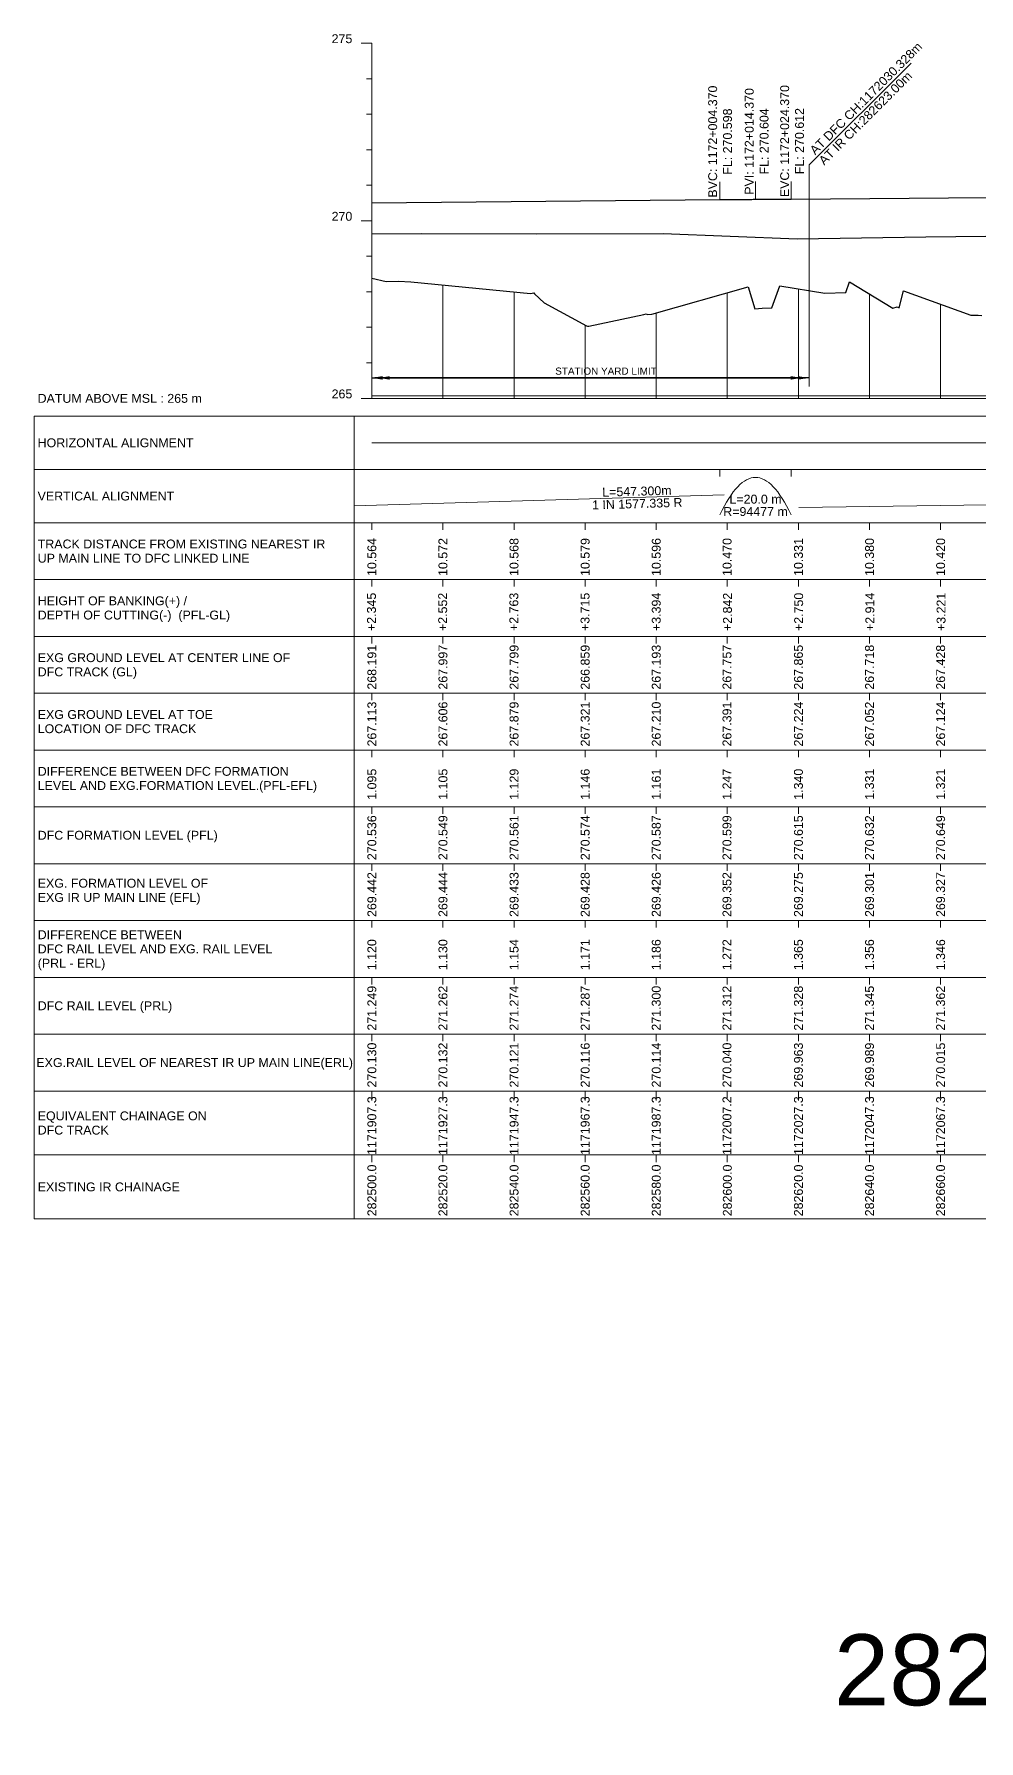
# Model space of a CAD drawing. Header units: metres. Extents: x 8131 to 21542, y -12378 to -11822.
# Drawn here: x 8905 to 9170.8, y -12377.9 to -11897.5 of the extents above; entities that cross this region are included whole.
import ezdxf
from ezdxf.enums import TextEntityAlignment as Align

# ---------------------------------------------------------------- set-up
doc = ezdxf.new("R2010")
doc.units = ezdxf.units.M
doc.header["$MEASUREMENT"] = 0
for name, color, linetype, lineweight in [('C-PROF-LABL-DG', 190, 'Continuous', 25), ('LS BVC-PVI-EVC TEXT', 190, 'Continuous', 0), ('LS CUT FILL', 190, 'Continuous', 0), ('LS DATUM', 7, 'Continuous', 0), ('LS DATUM X', 7, 'Continuous', 0), ('LS DATUM Y', 7, 'Continuous', 0), ('LS DIFF. EXG.RL & PRO. RL', 190, 'Continuous', 0), ('LS DIFF. PFL & EFL', 190, 'Continuous', 0), ('LS EXG GL AT PRO TOE', 7, 'Continuous', 0), ('LS EXG IR CH', 7, 'Continuous', 0), ('LS EXG. FL', 7, 'Continuous', 0), ('LS EXG. GL', 7, 'Continuous', 0), ('LS EXG. GL AT PRO. TOE', 7, 'Continuous', 0), ('LS EXG. IR CH', 7, 'Continuous', 0), ('LS EXG. RL', 7, 'Continuous', 0), ('LS FRAME', 7, 'Continuous', 0), ('LS PFL-EFL', 190, 'Continuous', 0), ('LS PRL-ERL', 190, 'Continuous', 0), ('LS PRO DFCC CHAINAGE', 190, 'Continuous', 0), ('LS PRO FL', 190, 'Continuous', 0), ('LS PRO. CUT & FILL', 190, 'Continuous', 0), ('LS PRO. DFCC CH', 190, 'Continuous', 0), ('LS PRO. FL', 190, 'Continuous', 0), ('LS PRO. RL', 190, 'Continuous', 0), ('LS PROFILE EXG FL', 7, 'Continuous', 25), ('LS PROFILE EXG GL', 7, 'Continuous', 30), ('LS PROFILE PRO FL', 190, 'Continuous', 30), ('LS TICKS', 7, 'Continuous', 0), ('LS TRACK CENTER', 190, 'Continuous', 0), ("LS TRACK CENTER's", 190, 'Continuous', 0), ('Profile Grid', 7, 'Continuous', 0)]:
    doc.layers.add(name, color=color, linetype=linetype, lineweight=lineweight)
for name, color, linetype in [('LS HORIZONTAL ALIGNMENT', 190, 'Continuous'), ('LS VERTICAL ALIGNMENT', 190, 'Continuous'), ('ref text', 3, 'Continuous'), ('STATION YARD LIMIT IN LS', 7, 'Continuous')]:
    doc.layers.add(name, color=color, linetype=linetype)
doc.styles.add('Arial', font='arial.ttf')
doc.styles.get("Standard").update_dxf_attribs({"font": 'arial.ttf'})
doc.styles.add('Style-Arial', font='arial.ttf')
doc.styles.add('StyleArial', font='arial.ttf')
doc.dimstyles.get("Standard").update_dxf_attribs({"dimtxt": 0.18, "dimasz": 0.18, "dimexe": 0.18, "dimexo": 0.0625, "dimgap": 0.09, "dimtad": 0, "dimtih": 1, "dimtoh": 1, "dimdec": 4, "dimzin": 0, "dimdsep": 46, "dimtxsty": 'Standard', "dimcen": 0.09, "dimadec": 0, "dimazin": 0, "dimtfac": 1, "dimtdec": 4, "dimtofl": 0, "dimtmove": 0, "dimatfit": 3, "dimfxl": 1, "dimtolj": 1, "dimtzin": 0, "dimarcsym": 0})

msp = doc.modelspace()

# ---------------------------------------------------------------- linework, layer by layer
at = {"layer": 'LS BVC-PVI-EVC TEXT', "color": 190}
for p, q in [((9097.93, -11944.05), (9097.93, -11939.05)), ((9107.93, -11943.96), (9107.93, -11938.96)), ((9117.93, -11943.96), (9117.93, -11938.96))]:
    msp.add_line(p, q, dxfattribs=at)
at = {"layer": 'LS DATUM X', "color": 7, "linetype": 'Continuous', "lineweight": 0}
for p, q in [((9000, -11999.29), (9499.99, -11999.29)), ((9000, -12000), (9500, -12000))]:
    msp.add_line(p, q, dxfattribs=at)
at = {"layer": 'LS DATUM Y', "color": 7, "linetype": 'Continuous', "lineweight": 0}
for p, q in [((8997, -11900), (9000, -11900)), ((9000, -12000), (9000, -11900)), ((8998.5, -11910), (9000, -11910)), ((8998.5, -11920), (9000, -11920)), ((8998.5, -11930), (9000, -11930)), ((8998.5, -11940), (9000, -11940)), ((8997, -11950), (9000, -11950)), ((8998.5, -11960), (9000, -11960)), ((8998.5, -11970), (9000, -11970)), ((8998.5, -11980), (9000, -11980)), ((8998.5, -11990), (9000, -11990)), ((8997, -12000), (9000, -12000))]:
    msp.add_line(p, q, dxfattribs=at)
at = {"layer": 'LS EXG. GL'}
msp.add_line((9117.93, -12020), (9097.93, -12020), dxfattribs=at)
at = {"layer": 'LS FRAME'}
for points in [[(8995, -12231), (8905, -12231), (8905, -12005), (8995, -12005)], [(8995, -12020), (8905, -12020)], [(8995, -12035), (8905, -12035)], [(8995, -12051), (8905, -12051)], [(8995, -12067), (8905, -12067)], [(8995, -12083), (8905, -12083)], [(8995, -12099), (8905, -12099)], [(8995, -12115), (8905, -12115)], [(8995, -12131), (8905, -12131)], [(8995, -12147), (8905, -12147)], [(8995, -12163), (8905, -12163)], [(8995, -12179), (8905, -12179)], [(8995, -12195), (8905, -12195)], [(8995, -12213), (8905, -12213)]]:
    msp.add_lwpolyline(points, dxfattribs=at)
at = {"layer": 'LS FRAME', "color": 7, "linetype": 'Continuous', "lineweight": 0, "flags": 128}
for points in [[(8995, -12020), (9505, -12020), (9505, -12005), (8995, -12005), (8995, -12020)], [(8995, -12035), (9505, -12035), (9505, -12020), (8995, -12020), (8995, -12035)], [(8995, -12051), (9505, -12051), (9505, -12035), (8995, -12035), (8995, -12051)], [(8995, -12067), (9505, -12067), (9505, -12051), (8995, -12051), (8995, -12067)], [(8995, -12083), (9505, -12083), (9505, -12067), (8995, -12067), (8995, -12083)], [(8995, -12099), (9505, -12099), (9505, -12083), (8995, -12083), (8995, -12099)], [(8995, -12115), (9505, -12115), (9505, -12099), (8995, -12099), (8995, -12115)], [(8995, -12131), (9505, -12131), (9505, -12115), (8995, -12115), (8995, -12131)], [(8995, -12147), (9505, -12147), (9505, -12131), (8995, -12131), (8995, -12147)], [(8995, -12163), (9505, -12163), (9505, -12147), (8995, -12147), (8995, -12163)], [(8995, -12179), (9505, -12179), (9505, -12163), (8995, -12163), (8995, -12179)], [(8995, -12195), (9505, -12195), (9505, -12179), (8995, -12179), (8995, -12195)], [(8995, -12213), (9505, -12213), (9505, -12195), (8995, -12195), (8995, -12213)], [(8995, -12231), (9505, -12231), (9505, -12213), (8995, -12213), (8995, -12231)]]:
    msp.add_lwpolyline(points, close=True, dxfattribs=at)
at = {"layer": 'LS HORIZONTAL ALIGNMENT', "lineweight": 0, "flags": 128}
msp.add_lwpolyline([(9000, -12012.5), (9388.14, -12012.5), (9388.14, -12012.5), (9428.14, -12014.3), (9428.14, -12014.3), (9453.96, -12014.3), (9453.96, -12014.3), (9493.96, -12012.5), (9493.96, -12012.5), (9500, -12012.5)], dxfattribs=at)
at = {"layer": 'LS PROFILE EXG FL'}
msp.add_lwpolyline([(9000, -11953.69), (9014.01, -11953.6), (9046.41, -11953.69), (9081.96, -11953.63), (9119.65, -11955.07), (9155.81, -11954.57), (9189.63, -11954.14), (9225.89, -11953.65), (9260.89, -11953.32), (9293.82, -11953.18), (9328.82, -11952.59), (9365.04, -11952.46), (9398.72, -11952.54), (9432.29, -11952.62), (9467.83, -11952.53), (9500, -11951.87)], dxfattribs=at)
at = {"layer": 'LS PROFILE EXG GL', "flags": 128}
msp.add_lwpolyline([(9000, -11966.2), (9004.06, -11967.11), (9007.45, -11967), (9011.01, -11967.22), (9044.61, -11970.46), (9045.61, -11970.25), (9045.79, -11970.54), (9048.44, -11973.13), (9060.35, -11979.54), (9060.36, -11979.54), (9060.63, -11979.69), (9060.63, -11979.69), (9061.01, -11979.65), (9076.53, -11976.39), (9077.2, -11976.22), (9077.56, -11976.38), (9078.77, -11976.32), (9105.86, -11968.57), (9107.74, -11974.75), (9109.81, -11974.62), (9112.49, -11974.54), (9114.8, -11968.34), (9127.43, -11970.35), (9133.29, -11970.18), (9134.35, -11967.18), (9146.53, -11974.57), (9147.77, -11974.21), (9148.33, -11974.54), (9149.55, -11969.76), (9168.54, -11976.58), (9170.55, -11976.62), (9170.55, -11976.62), (9171.62, -11976.64)], dxfattribs=at)
at = {"layer": 'LS PROFILE PRO FL', "flags": 128}
msp.add_lwpolyline([(9000, -11944.91), (9097.93, -11944.03), (9098.36, -11944.02), (9098.78, -11944.02), (9099.21, -11944.02), (9099.64, -11944.01), (9100.06, -11944.01), (9100.49, -11944.01), (9100.91, -11944), (9101.34, -11944), (9101.76, -11944), (9102.19, -11943.99), (9102.61, -11943.99), (9103.04, -11943.99), (9103.46, -11943.98), (9103.89, -11943.98), (9104.32, -11943.98), (9104.74, -11943.98), (9105.17, -11943.97), (9105.59, -11943.97), (9106.02, -11943.97), (9106.44, -11943.97), (9106.87, -11943.97), (9107.29, -11943.96), (9107.72, -11943.96), (9108.15, -11943.96), (9108.57, -11943.96), (9109, -11943.96), (9109.42, -11943.95), (9109.85, -11943.95), (9110.27, -11943.95), (9110.7, -11943.95), (9111.12, -11943.95), (9111.55, -11943.95), (9111.98, -11943.95), (9112.4, -11943.94), (9112.83, -11943.94), (9113.25, -11943.94), (9113.68, -11943.94), (9114.1, -11943.94), (9114.53, -11943.94), (9114.95, -11943.94), (9115.38, -11943.94), (9115.81, -11943.94), (9116.23, -11943.94), (9116.66, -11943.94), (9117.08, -11943.94), (9117.51, -11943.94), (9117.93, -11943.94), (9505, -11940.66)], dxfattribs=at)
at = {"layer": 'LS TICKS', "color": 7, "linetype": 'Continuous', "lineweight": 0, "flags": 128}
for points in [[(9097.93, -12022), (9097.93, -12020)], [(9117.93, -12022), (9117.93, -12020)], [(9000, -12037), (9000, -12035)], [(9019.99, -12037), (9019.99, -12035)], [(9039.99, -12037), (9039.99, -12035)], [(9060, -12037), (9060, -12035)], [(9080, -12037), (9080, -12035)], [(9099.93, -12037), (9099.93, -12035)], [(9120.01, -12037), (9120.01, -12035)], [(9140.01, -12037), (9140.01, -12035)], [(9160, -12037), (9160, -12035)], [(9000, -12053), (9000, -12051)], [(9019.99, -12053), (9019.99, -12051)], [(9039.99, -12053), (9039.99, -12051)], [(9060, -12053), (9060, -12051)], [(9080, -12053), (9080, -12051)], [(9099.93, -12053), (9099.93, -12051)], [(9120.01, -12053), (9120.01, -12051)], [(9140.01, -12053), (9140.01, -12051)], [(9160, -12053), (9160, -12051)], [(9000, -12069), (9000, -12067)], [(9019.99, -12069), (9019.99, -12067)], [(9039.99, -12069), (9039.99, -12067)], [(9060, -12069), (9060, -12067)], [(9080, -12069), (9080, -12067)], [(9099.93, -12069), (9099.93, -12067)], [(9120.01, -12069), (9120.01, -12067)], [(9140.01, -12069), (9140.01, -12067)], [(9160, -12069), (9160, -12067)], [(9000, -12085), (9000, -12083)], [(9019.99, -12085), (9019.99, -12083)], [(9039.99, -12085), (9039.99, -12083)], [(9060, -12085), (9060, -12083)], [(9080, -12085), (9080, -12083)], [(9099.93, -12085), (9099.93, -12083)], [(9120.01, -12085), (9120.01, -12083)], [(9140.01, -12085), (9140.01, -12083)], [(9160, -12085), (9160, -12083)], [(9000, -12101), (9000, -12099)], [(9019.99, -12101), (9019.99, -12099)], [(9039.99, -12101), (9039.99, -12099)], [(9060, -12101), (9060, -12099)], [(9080, -12101), (9080, -12099)], [(9099.93, -12101), (9099.93, -12099)], [(9120.01, -12101), (9120.01, -12099)], [(9140.01, -12101), (9140.01, -12099)], [(9160, -12101), (9160, -12099)], [(9000, -12117), (9000, -12115)], [(9019.99, -12117), (9019.99, -12115)], [(9039.99, -12117), (9039.99, -12115)], [(9060, -12117), (9060, -12115)], [(9080, -12117), (9080, -12115)], [(9099.93, -12117), (9099.93, -12115)], [(9120.01, -12117), (9120.01, -12115)], [(9140.01, -12117), (9140.01, -12115)], [(9160, -12117), (9160, -12115)], [(9000, -12133), (9000, -12131)], [(9019.99, -12133), (9019.99, -12131)], [(9039.99, -12133), (9039.99, -12131)], [(9060, -12133), (9060, -12131)], [(9080, -12133), (9080, -12131)], [(9099.93, -12133), (9099.93, -12131)], [(9120.01, -12133), (9120.01, -12131)], [(9140.01, -12133), (9140.01, -12131)], [(9160, -12133), (9160, -12131)], [(9000, -12149), (9000, -12147)], [(9019.99, -12149), (9019.99, -12147)], [(9039.99, -12149), (9039.99, -12147)], [(9060, -12149), (9060, -12147)], [(9080, -12149), (9080, -12147)], [(9099.93, -12149), (9099.93, -12147)], [(9120.01, -12149), (9120.01, -12147)], [(9140.01, -12149), (9140.01, -12147)], [(9160, -12149), (9160, -12147)], [(9000, -12165), (9000, -12163)], [(9019.99, -12165), (9019.99, -12163)], [(9039.99, -12165), (9039.99, -12163)], [(9060, -12165), (9060, -12163)], [(9080, -12165), (9080, -12163)], [(9099.93, -12165), (9099.93, -12163)], [(9120.01, -12165), (9120.01, -12163)], [(9140.01, -12165), (9140.01, -12163)], [(9160, -12165), (9160, -12163)], [(9000, -12181), (9000, -12179)], [(9019.99, -12181), (9019.99, -12179)], [(9039.99, -12181), (9039.99, -12179)], [(9060, -12181), (9060, -12179)], [(9080, -12181), (9080, -12179)], [(9099.93, -12181), (9099.93, -12179)], [(9120.01, -12181), (9120.01, -12179)], [(9140.01, -12181), (9140.01, -12179)], [(9160, -12181), (9160, -12179)], [(9000, -12197), (9000, -12195)], [(9019.99, -12197), (9019.99, -12195)], [(9039.99, -12197), (9039.99, -12195)], [(9060, -12197), (9060, -12195)], [(9080, -12197), (9080, -12195)], [(9099.93, -12197), (9099.93, -12195)], [(9120.01, -12197), (9120.01, -12195)], [(9140.01, -12197), (9140.01, -12195)], [(9160, -12197), (9160, -12195)], [(9000, -12215), (9000, -12213)], [(9019.99, -12215), (9019.99, -12213)], [(9039.99, -12215), (9039.99, -12213)], [(9060, -12215), (9060, -12213)], [(9080, -12215), (9080, -12213)], [(9099.93, -12215), (9099.93, -12213)], [(9120.01, -12215), (9120.01, -12213)], [(9140.01, -12215), (9140.01, -12213)], [(9160, -12215), (9160, -12213)]]:
    msp.add_lwpolyline(points, dxfattribs=at)
at = {"layer": 'LS VERTICAL ALIGNMENT', "linetype": 'Continuous', "lineweight": 0, "flags": 128}
for points in [[(9097.93, -12032.75), (9098.56, -12031.48), (9099.18, -12030.29), (9099.81, -12029.18), (9100.43, -12028.16), (9101.06, -12027.21), (9101.68, -12026.35), (9102.31, -12025.57), (9102.93, -12024.87), (9103.56, -12024.26), (9104.18, -12023.73), (9104.81, -12023.28), (9105.43, -12022.91), (9106.06, -12022.62), (9106.68, -12022.41), (9107.31, -12022.29), (9108.56, -12022.29), (9109.18, -12022.41), (9109.81, -12022.62), (9110.43, -12022.91), (9111.06, -12023.28), (9111.68, -12023.73), (9112.31, -12024.26), (9112.93, -12024.87), (9113.56, -12025.57), (9114.18, -12026.35), (9114.81, -12027.21), (9115.43, -12028.16), (9116.06, -12029.18), (9116.68, -12030.29), (9117.31, -12031.48), (9117.93, -12032.75)], [(9120.08, -12030.77), (9505, -12025.26)], [(8995, -12030.27), (9099.11, -12027.19)]]:
    msp.add_lwpolyline(points, dxfattribs=at)
at = {"layer": 'Profile Grid', "flags": 128}
for points in [[(9000, -12000), (9000, -11961.73)], [(9019.99, -12000), (9019.99, -11968.09)], [(9039.99, -12000), (9039.99, -11970.01)], [(9099.93, -12000), (9099.93, -11970.26)], [(9120.01, -12000), (9120.01, -11969.17)], [(9140.01, -12000), (9140.01, -11970.62)], [(9160, -12000), (9160, -11973.51)], [(9080, -12000), (9080, -11975.97)], [(9060, -12000), (9060, -11979.35)]]:
    msp.add_lwpolyline(points, dxfattribs=at)
at = {"layer": 'STATION YARD LIMIT IN LS', "color": 190, "lineweight": 15}
for points in [[(9123.03, -11940.04), (9123.03, -11934.24), (9151.67, -11905.6)], [(9123.03, -11996.7), (9123.03, -11940.1)]]:
    msp.add_lwpolyline(points, dxfattribs=at)

# ---------------------------------------------------------------- texts
at = {"layer": 'C-PROF-LABL-DG', "color": 190, "linetype": 'Continuous', "lineweight": 25, "char_height": 2.5, "attachment_point": 5, "rotation": 90, "style": 'Arial'}
for s, insert in [('BVC: 1172+004.370\\PFL: 270.598', (9097.98, -11927.72)), ('PVI: 1172+014.370\\PFL: 270.604', (9108.27, -11927.66)), ('EVC: 1172+024.370\\PFL: 270.612', (9118.23, -11927.58))]:
    msp.add_mtext(s, dxfattribs=dict(at, insert=insert))
at = {"layer": 'LS CUT FILL', "style": 'Style-Arial'}
for s, p in [('+2.345', (9001.14, -12065.5)), ('+2.552', (9021.17, -12065.5)), ('+2.763', (9041.19, -12065.5)), ('+3.715', (9061.22, -12065.5)), ('+3.394', (9081.25, -12065.5)), ('+2.842', (9101.28, -12065.5)), ('+2.750', (9121.31, -12065.5)), ('+2.914', (9141.34, -12065.5)), ('+3.221', (9161.37, -12065.5))]:
    msp.add_text(s, height=2.5, rotation=90, dxfattribs=at).set_placement(p)
at = {"layer": 'LS DATUM', "color": 7, "style": 'Style-Arial'}
msp.add_text('DATUM ABOVE MSL : 265 m', height=2.5, rotation=0, dxfattribs=at).set_placement((8905.97, -12000), align=Align.MIDDLE_LEFT)
at = {"layer": 'LS DATUM Y', "color": 7, "lineweight": 0, "style": 'Style-Arial'}
for s, p in [('275', (8994.5, -11900)), ('270', (8994.5, -11950)), ('265', (8994.5, -12000))]:
    msp.add_text(s, height=2.5, dxfattribs=at).set_placement(p, align=Align.RIGHT)
at = {"layer": 'LS DIFF. EXG.RL & PRO. RL', "style": 'Style-Arial'}
for s, p in [('DIFFERENCE BETWEEN ', (8906, -12151)), ('DFC RAIL LEVEL AND EXG. RAIL LEVEL ', (8906, -12155)), ('(PRL - ERL)', (8906, -12159))]:
    msp.add_text(s, height=2.5, rotation=0, dxfattribs=at).set_placement(p, align=Align.MIDDLE_LEFT)
at = {"layer": 'LS DIFF. PFL & EFL', "style": 'Style-Arial'}
for s, p in [('DIFFERENCE BETWEEN DFC FORMATION ', (8906, -12105)), ('LEVEL AND EXG.FORMATION LEVEL.(PFL-EFL)', (8906, -12109))]:
    msp.add_text(s, height=2.5, rotation=0, dxfattribs=at).set_placement(p, align=Align.MIDDLE_LEFT)
at = {"layer": 'LS EXG GL AT PRO TOE', "color": 7, "style": 'Style-Arial'}
for s, p in [('EXG GROUND LEVEL AT TOE', (8906, -12089)), ('LOCATION OF DFC TRACK', (8906, -12093))]:
    msp.add_text(s, height=2.5, rotation=0, dxfattribs=at).set_placement(p, align=Align.MIDDLE_LEFT)
at = {"layer": 'LS EXG IR CH', "lineweight": 0, "style": 'Style-Arial'}
for s, p in [('282500.0', (9000, -12215.7)), ('282520.0', (9020, -12215.7)), ('282540.0', (9040, -12215.7)), ('282560.0', (9060, -12215.7)), ('282580.0', (9080, -12215.7)), ('282600.0', (9100, -12215.7)), ('282620.0', (9120, -12215.7)), ('282640.0', (9140, -12215.7)), ('282660.0', (9160, -12215.7))]:
    msp.add_text(s, height=2.5, rotation=90, dxfattribs=at).set_placement(p, align=Align.MIDDLE_RIGHT)
at = {"layer": 'LS EXG. FL', "style": 'Style-Arial'}
for s, p in [('EXG. FORMATION LEVEL OF', (8906, -12136.5)), ('EXG IR UP MAIN LINE (EFL)', (8906, -12140.5))]:
    msp.add_text(s, height=2.5, rotation=0, dxfattribs=at).set_placement(p, align=Align.MIDDLE_LEFT)
for s, p in [('269.442', (9001.25, -12146)), ('269.444', (9021.25, -12146)), ('269.433', (9041.25, -12146)), ('269.428', (9061.25, -12146)), ('269.426', (9081.25, -12146)), ('269.352', (9101.15, -12146)), ('269.275', (9121.25, -12146)), ('269.301', (9141.25, -12146)), ('269.327', (9161.25, -12146))]:
    msp.add_text(s, height=2.5, rotation=90, dxfattribs=at).set_placement(p)
at = {"layer": 'LS EXG. GL', "style": 'Style-Arial'}
for s, p in [('268.191', (9001.25, -12082)), ('267.997', (9021.25, -12082)), ('267.799', (9041.25, -12082)), ('266.859', (9061.25, -12082)), ('267.193', (9081.25, -12082)), ('267.757', (9101.15, -12082)), ('267.865', (9121.25, -12082)), ('267.718', (9141.25, -12082)), ('267.428', (9161.25, -12082))]:
    msp.add_text(s, height=2.5, rotation=90, dxfattribs=at).set_placement(p)
at = {"layer": 'LS EXG. GL', "color": 7, "style": 'Style-Arial'}
for s, p in [('EXG GROUND LEVEL AT CENTER LINE OF ', (8906, -12073)), ('DFC TRACK (GL)', (8906, -12077))]:
    msp.add_text(s, height=2.5, rotation=0, dxfattribs=at).set_placement(p, align=Align.MIDDLE_LEFT)
at = {"layer": 'LS EXG. GL AT PRO. TOE', "style": 'Style-Arial'}
for s, p in [('267.113', (9001.25, -12098)), ('267.606', (9021.25, -12098)), ('267.879', (9041.25, -12098)), ('267.321', (9061.25, -12098)), ('267.210', (9081.25, -12098)), ('267.391', (9101.15, -12098)), ('267.224', (9121.25, -12098)), ('267.052', (9141.25, -12098)), ('267.124', (9161.25, -12098))]:
    msp.add_text(s, height=2.5, rotation=90, dxfattribs=at).set_placement(p)
at = {"layer": 'LS EXG. IR CH', "style": 'Style-Arial'}
msp.add_text('EXISTING IR CHAINAGE', height=2.5, rotation=0, dxfattribs=at).set_placement((8906, -12222), align=Align.MIDDLE_LEFT)
at = {"layer": 'LS EXG. RL', "style": 'Style-Arial'}
for s, p in [('270.130', (9001.25, -12194)), ('270.132', (9021.25, -12194)), ('270.121', (9041.25, -12194)), ('270.116', (9061.25, -12194)), ('270.114', (9081.25, -12194)), ('270.040', (9101.15, -12194)), ('269.963', (9121.25, -12194)), ('269.989', (9141.25, -12194)), ('270.015', (9161.25, -12194))]:
    msp.add_text(s, height=2.5, rotation=90, dxfattribs=at).set_placement(p)
msp.add_text('EXG.RAIL LEVEL OF NEAREST IR UP MAIN LINE(ERL)', height=2.5, rotation=0, dxfattribs=at).set_placement((8905.61, -12187), align=Align.MIDDLE_LEFT)
at = {"layer": 'LS HORIZONTAL ALIGNMENT', "style": 'Style-Arial'}
msp.add_text('HORIZONTAL ALIGNMENT', height=2.5, rotation=0, dxfattribs=at).set_placement((8905.97, -12012.5), align=Align.MIDDLE_LEFT)
at = {"layer": 'LS PFL-EFL', "style": 'Style-Arial'}
for s, p in [('1.095', (9001.25, -12113)), ('1.105', (9021.25, -12113)), ('1.129', (9041.25, -12113)), ('1.146', (9061.25, -12113)), ('1.161', (9081.25, -12113)), ('1.247', (9101.15, -12113)), ('1.340', (9121.25, -12113)), ('1.331', (9141.25, -12113)), ('1.321', (9161.25, -12113))]:
    msp.add_text(s, height=2.5, rotation=90, dxfattribs=at).set_placement(p)
at = {"layer": 'LS PRL-ERL', "style": 'Style-Arial'}
for s, p in [('1.120', (9001.25, -12161)), ('1.130', (9021.25, -12161)), ('1.154', (9041.25, -12161)), ('1.171', (9061.25, -12161)), ('1.186', (9081.25, -12161)), ('1.272', (9101.15, -12161)), ('1.365', (9121.25, -12161)), ('1.356', (9141.25, -12161)), ('1.346', (9161.25, -12161))]:
    msp.add_text(s, height=2.5, rotation=90, dxfattribs=at).set_placement(p)
at = {"layer": 'LS PRO DFCC CHAINAGE', "style": 'Style-Arial'}
for s, p in [('1171907.3', (9001.25, -12213)), ('1171927.3', (9021.25, -12213)), ('1171947.3', (9041.25, -12213)), ('1171967.3', (9061.25, -12213)), ('1171987.3', (9081.25, -12213)), ('1172007.2', (9101.15, -12213)), ('1172027.3', (9121.25, -12213)), ('1172047.3', (9141.25, -12213)), ('1172067.3', (9161.25, -12213))]:
    msp.add_text(s, height=2.5, rotation=90, dxfattribs=at).set_placement(p)
at = {"layer": 'LS PRO FL', "style": 'Style-Arial'}
for s, p in [('270.536', (9001.25, -12130)), ('270.549', (9021.25, -12130)), ('270.561', (9041.25, -12130)), ('270.574', (9061.25, -12130)), ('270.587', (9081.25, -12130)), ('270.599', (9101.15, -12130)), ('270.615', (9121.25, -12130)), ('270.632', (9141.25, -12130)), ('270.649', (9161.25, -12130))]:
    msp.add_text(s, height=2.5, rotation=90, dxfattribs=at).set_placement(p)
at = {"layer": 'LS PRO. CUT & FILL', "style": 'Style-Arial'}
for s, p in [('HEIGHT OF BANKING(+) /', (8906, -12057)), ('DEPTH OF CUTTING(-)  (PFL-GL)', (8906, -12061))]:
    msp.add_text(s, height=2.5, rotation=0, dxfattribs=at).set_placement(p, align=Align.MIDDLE_LEFT)
at = {"layer": 'LS PRO. DFCC CH', "style": 'Style-Arial'}
for s, p in [('EQUIVALENT CHAINAGE ON ', (8906, -12202)), ('DFC TRACK', (8906, -12206))]:
    msp.add_text(s, height=2.5, rotation=0, dxfattribs=at).set_placement(p, align=Align.MIDDLE_LEFT)
at = {"layer": 'LS PRO. FL', "style": 'Style-Arial'}
msp.add_text('DFC FORMATION LEVEL (PFL) ', height=2.5, rotation=0, dxfattribs=at).set_placement((8906, -12123), align=Align.MIDDLE_LEFT)
at = {"layer": 'LS PRO. RL', "style": 'Style-Arial'}
for s, p in [('271.249', (9001.25, -12178)), ('271.262', (9021.25, -12178)), ('271.274', (9041.25, -12178)), ('271.287', (9061.25, -12178)), ('271.300', (9081.25, -12178)), ('271.312', (9101.15, -12178)), ('271.328', (9121.25, -12178)), ('271.345', (9141.25, -12178)), ('271.362', (9161.25, -12178))]:
    msp.add_text(s, height=2.5, rotation=90, dxfattribs=at).set_placement(p)
msp.add_text('DFC RAIL LEVEL (PRL)', height=2.5, rotation=0, dxfattribs=at).set_placement((8906, -12171), align=Align.MIDDLE_LEFT)
at = {"layer": 'LS TRACK CENTER', "style": 'Style-Arial'}
for s, p in [('10.564', (9000, -12039.32)), ('10.572', (9019.99, -12039.32)), ('10.568', (9039.99, -12039.32)), ('10.579', (9060, -12039.32)), ('10.596', (9080, -12039.32)), ('10.470', (9099.93, -12039.32)), ('10.331', (9120.01, -12039.32)), ('10.380', (9140.01, -12039.32)), ('10.420', (9160, -12039.32))]:
    msp.add_text(s, height=2.5, rotation=90, dxfattribs=at).set_placement(p, align=Align.MIDDLE_RIGHT)
at = {"layer": "LS TRACK CENTER's", "style": 'Style-Arial'}
for s, p in [('TRACK DISTANCE FROM EXISTING NEAREST IR ', (8906, -12041)), ('UP MAIN LINE TO DFC LINKED LINE', (8906, -12045))]:
    msp.add_text(s, height=2.5, rotation=0, dxfattribs=at).set_placement(p, align=Align.MIDDLE_LEFT)
at = {"layer": 'LS VERTICAL ALIGNMENT', "style": 'Style-Arial'}
msp.add_text('VERTICAL ALIGNMENT', height=2.5, rotation=0, dxfattribs=at).set_placement((8905.97, -12027.5), align=Align.MIDDLE_LEFT)
at = {"layer": 'LS VERTICAL ALIGNMENT', "lineweight": 0, "insert": (9074.61, -12027.92), "char_height": 2.5, "attachment_point": 5, "rotation": 1.695, "line_spacing_factor": 0.84, "style": 'Style-Arial'}
msp.add_mtext('L=547.300m\\P1 IN 1577.335 R', dxfattribs=at)
at = {"layer": 'LS VERTICAL ALIGNMENT', "lineweight": 0, "insert": (9107.93, -12030.14), "char_height": 2.5, "attachment_point": 5, "line_spacing_factor": 0.84, "style": 'Style-Arial'}
msp.add_mtext('L=20.0 m\\PR=94477 m', dxfattribs=at)
at = {"layer": 'ref text', "color": 3, "insert": (9130, -12368.23), "char_height": 20, "width": 256.3165, "attachment_point": 7, "bg_fill": 3, "box_fill_scale": 1.5, "bg_fill_color": 256, "bg_fill_transparency": 0}
msp.add_mtext('282.500 TO 283.000', dxfattribs=at)
at = {"layer": 'STATION YARD LIMIT IN LS', "color": 190, "lineweight": 15, "style": 'StyleArial'}
for s, p in [('AT DFC CH:1172030.328m', (9124.7, -11931.57)), ('AT IR CH:282623.00m', (9127.23, -11934.47))]:
    msp.add_text(s, height=2.5, rotation=45, dxfattribs=at).set_placement(p)
at = {"layer": 'STATION YARD LIMIT IN LS', "color": 10, "lineweight": 15, "insert": (9065.87, -11992.34), "char_height": 2, "attachment_point": 5, "rotation": 360, "line_spacing_factor": 0.84, "style": 'Style-Arial'}
msp.add_mtext('STATION YARD LIMIT', dxfattribs=at)

# ---------------------------------------------------------------- leaders
at = {"layer": 'STATION YARD LIMIT IN LS', "color": 10, "lineweight": 15}
for points in [[(9000.02, -11994.24), (9122.01, -11994.24)], [(9122.85, -11994.24), (9000.86, -11994.24)], [(9120.86, -11994.24), (9000.86, -11994.24)], [(9002.01, -11994.24), (9122.01, -11994.24)]]:
    msp.add_leader(points, dimstyle='Standard', override={"dimasz": 3}, dxfattribs=at)

doc.saveas('drawing.dxf')
